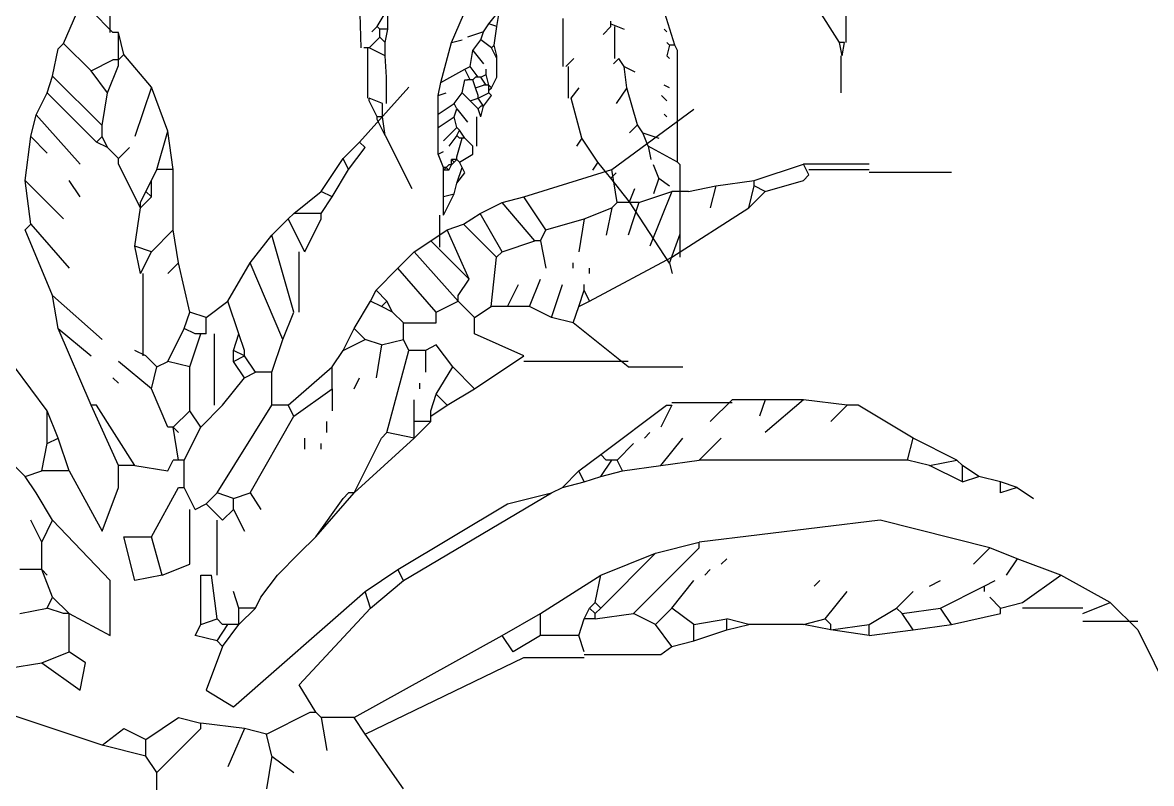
# Model space of a CAD drawing. Header units: millimetres. Extents: x 4028 to 9411, y 1490 to 4747.
# Drawn here: x 5789.9 to 5880.9, y 3754.9 to 3816.3 of the extents above; entities that cross this region are included whole.
import ezdxf

# ---------------------------------------------------------------- set-up
doc = ezdxf.new("R2010")
doc.units = ezdxf.units.MM

# ---------------------------------------------------------------- blocks, each defined once
blk = doc.blocks.new('A$C0EA44169')
at = {"linetype": 'Continuous'}
for points in [[(954.2, 2079), (954.2, 2134)], [(907.4, 2068), (924, 2106.5)], [(956.9, 2079), (935, 2101)], [(962.4, 2079), (956.9, 2079)], [(962.4, 2051.5), (962.4, 2079)], [(967.9, 2057), (962.4, 2079)], [(896.4, 2035), (901.9, 2062.5), (907.4, 2068)], [(935, 2040.5), (907.4, 2068)], [(935, 2040.5), (956.9, 2051.5)], [(951.5, 2018.5), (962.4, 2046), (962.4, 2051.5)], [(962.4, 2051.5), (956.9, 2051.5)], [(962.4, 2051.5), (967.9, 2057)], [(995.5, 2024), (967.9, 2057)], [(951.5, 2018.5), (935, 2040.5)], [(891, 2018.5), (896.4, 2035)], [(946, 1985.5), (896.4, 2035)], [(880, 1996.5), (891, 2018.5)], [(940.5, 1969), (891, 2018.5)], [(946, 1985.5), (951.5, 2018.5)], [(995.5, 2024), (979, 1974.5)], [(1012, 1980), (995.5, 2024)], [(1204.4, 1969), (1253.9, 2024)], [(874.5, 1974.5), (880, 1996.5)], [(880, 1996.5), (924, 1947)], [(1457.5, 1941.5), (1540, 2002)], [(946, 1974.5), (946, 1985.5)], [(869, 1930.5), (874.5, 1974.5)], [(874.5, 1974.5), (891, 1958)], [(940.5, 1969), (946, 1974.5)], [(951.5, 1963.5), (946, 1974.5)], [(1001, 1941.5), (1012, 1980)], [(1017.4, 1941.5), (1012, 1980)], [(951.5, 1963.5), (940.5, 1969)], [(962.4, 1952.5), (951.5, 1963.5)], [(962.4, 1952.5), (973.5, 1963.5)], [(1188, 1952.5), (1204.4, 1969)], [(1193.4, 1941.5), (1210, 1963.5), (1204.4, 1969)], [(984.5, 1903), (962.4, 1947), (962.4, 1952.5)], [(1166, 1919.5), (1188, 1952.5)], [(1193.4, 1941.5), (1188, 1952.5)], [(995.5, 1930.5), (1001, 1941.5)], [(1017.4, 1941.5), (1001, 1941.5)], [(1017.4, 1881), (1017.4, 1941.5)], [(1177, 1914), (1193.4, 1941.5)], [(1369.4, 1914), (1457.5, 1941.5)], [(1463, 1908.5), (1457.5, 1941.5)], [(1600.5, 1930.5), (1650, 1947)], [(1655.5, 1936), (1650, 1947)], [(1716, 1947), (1650, 1947)], [(1655.5, 1941.5), (1716, 1941.5)], [(1716, 1938.7), (1798.5, 1938.7)], [(874.5, 1886.5), (869, 1930.5)], [(869, 1930.5), (907.4, 1892)], [(924, 1914), (913, 1930.5)], [(990, 1919.5), (995.5, 1930.5)], [(995.5, 1914), (995.5, 1930.5)], [(1562, 1925), (1600.5, 1930.5)], [(1600.5, 1925), (1600.5, 1930.5)], [(1611.4, 1919.5), (1650, 1930.5), (1655.5, 1936)], [(984.5, 1908.5), (990, 1919.5)], [(995.5, 1914), (990, 1919.5)], [(1138.4, 1897.5), (1166, 1919.5)], [(1177, 1914), (1166, 1919.5)], [(1484.9, 1908.5), (1518, 1919.5)], [(1518, 1919.5), (1495.9, 1864.5)], [(1534.5, 1919.5), (1518, 1919.5)], [(1526.2, 1853.5), (1526.2, 1919.5)], [(1534.5, 1919.5), (1562, 1925)], [(1562, 1925), (1556.4, 1903)], [(1595, 1903), (1600.5, 1925)], [(1595, 1903), (1611.4, 1919.5)], [(1611.4, 1919.5), (1600.5, 1925)], [(984.5, 1903), (995.5, 1914)], [(984.5, 1903), (984.5, 1908.5)], [(1166, 1897.5), (1177, 1914)], [(1325.5, 1897.5), (1347.5, 1908.5)], [(1347.5, 1908.5), (1369.4, 1914)], [(1380.4, 1870), (1347.5, 1908.5)], [(1391.5, 1881), (1369.4, 1914)], [(1457.5, 1903), (1463, 1908.5)], [(1484.9, 1908.5), (1463, 1908.5)], [(1484.9, 1908.5), (1474, 1875.5)], [(979, 1864.5), (984.5, 1903)], [(1132.9, 1892), (1138.4, 1897.5)], [(1166, 1897.5), (1138.4, 1897.5)], [(1149.5, 1859), (1166, 1892), (1166, 1897.5)], [(1308.9, 1886.5), (1325.5, 1897.5)], [(1347.5, 1859), (1325.5, 1897.5)], [(1429.9, 1892), (1457.5, 1903)], [(1457.5, 1903), (1452, 1875.5)], [(1518, 1853.5), (1595, 1903)], [(896.4, 1815), (869, 1881), (874.5, 1886.5)], [(874.5, 1886.5), (913, 1842.5)], [(995.5, 1859), (1017.4, 1881)], [(1022.9, 1848), (1017.4, 1881)], [(1116.5, 1875.5), (1132.9, 1892)], [(1149.5, 1859), (1132.9, 1892)], [(1276, 1870), (1292.5, 1881)], [(1292.5, 1881), (1308.9, 1886.5)], [(1314.4, 1831.5), (1292.5, 1881)], [(1342, 1853.5), (1308.9, 1886.5)], [(1386, 1870), (1391.5, 1881)], [(1391.5, 1881), (1429.9, 1892)], [(1429.9, 1892), (1424.5, 1859)], [(1094.5, 1848), (1116.5, 1875.5)], [(1138.4, 1798.5), (1116.5, 1875.5)], [(1259.4, 1859), (1276, 1870)], [(1314.4, 1831.5), (1276, 1870)], [(1347.5, 1859), (1380.4, 1870)], [(1386, 1870), (1380.4, 1870)], [(1386, 1870), (1391.5, 1842.5)], [(984.5, 1837), (979, 1864.5)], [(995.5, 1859), (979, 1864.5)], [(984.5, 1837), (995.5, 1859)], [(1143.9, 1798.5), (1143.9, 1859)], [(1243, 1842.5), (1259.4, 1859)], [(1303.5, 1809.5), (1259.4, 1859)], [(1342, 1853.5), (1347.5, 1859)], [(1022.9, 1848), (1012, 1837)], [(1034, 1798.5), (1022.9, 1848)], [(1072.4, 1809.5), (1094.5, 1848)], [(1127.5, 1771), (1094.5, 1848)], [(1336.5, 1804), (1342, 1853.5)], [(1419, 1842.5), (1419, 1848)], [(1435.4, 1809.5), (1518, 1853.5)], [(987.2, 1754.5), (987.2, 1837)], [(1221, 1820.5), (1243, 1842.5)], [(1281.5, 1798.5), (1243, 1842.5)], [(1435.4, 1837), (1435.4, 1842.5)], [(1303.5, 1815), (1314.4, 1831.5)], [(1353, 1804), (1364, 1826)], [(1374.9, 1804), (1386, 1831.5)], [(1397, 1793), (1408, 1826)], [(1429.9, 1820.5), (1429.9, 1826)], [(901.9, 1782), (896.4, 1815)], [(896.4, 1815), (946, 1771)], [(1215.5, 1809.5), (1221, 1820.5)], [(1232, 1809.5), (1221, 1820.5)], [(1303.5, 1809.5), (1303.5, 1815)], [(1424.5, 1804), (1429.9, 1820.5)], [(1435.4, 1809.5), (1429.9, 1820.5)], [(1050.5, 1793), (1072.4, 1809.5)], [(1083.4, 1776.5), (1072.4, 1809.5)], [(1198.9, 1782), (1215.5, 1809.5)], [(1226.5, 1804), (1215.5, 1809.5)], [(1226.5, 1804), (1232, 1809.5)], [(1237.5, 1798.5), (1226.5, 1804)], [(1237.5, 1798.5), (1232, 1809.5)], [(1281.5, 1798.5), (1303.5, 1809.5)], [(1319.9, 1793), (1303.5, 1809.5)], [(1319.9, 1793), (1336.5, 1804)], [(1353, 1804), (1336.5, 1804)], [(1374.9, 1804), (1353, 1804)], [(1397, 1793), (1374.9, 1804)], [(1419, 1787.5), (1424.5, 1804)], [(1424.5, 1804), (1435.4, 1809.5)], [(1028.4, 1782), (1034, 1798.5)], [(1050.5, 1793), (1034, 1798.5)], [(1050.5, 1776.5), (1050.5, 1793)], [(1127.5, 1771), (1138.4, 1798.5)], [(1248.4, 1787.5), (1237.5, 1798.5)], [(1248.4, 1787.5), (1281.5, 1787.5), (1281.5, 1798.5)], [(1369.4, 1754.5), (1319.9, 1776.5), (1319.9, 1793)], [(1419, 1787.5), (1397, 1793)], [(935, 1705), (901.9, 1782)], [(901.9, 1782), (935, 1754.5)], [(1012, 1749), (1028.4, 1782)], [(1039.5, 1776.5), (1028.4, 1782)], [(1188, 1760), (1198.9, 1782)], [(1210, 1771), (1198.9, 1782)], [(1248.4, 1771), (1248.4, 1787.5)], [(1474, 1743.5), (1419, 1787.5)], [(1034, 1743.5), (1045, 1776.5)], [(1045, 1776.5), (1039.5, 1776.5)], [(1050.5, 1776.5), (1045, 1776.5)], [(1058.7, 1705), (1058.7, 1776.5)], [(1077.9, 1760), (1083.4, 1776.5)], [(1089, 1760), (1083.4, 1776.5)], [(1116.5, 1738), (1127.5, 1771)], [(1188, 1760), (1210, 1771)], [(1226.5, 1765.5), (1210, 1771)], [(1226.5, 1765.5), (1248.4, 1771)], [(1253.9, 1760), (1248.4, 1771)], [(990, 1754.5), (979, 1760)], [(1089, 1754.5), (1077.9, 1760)], [(1077.9, 1754.5), (1077.9, 1760)], [(1089, 1754.5), (1089, 1760)], [(1177, 1743.5), (1188, 1760)], [(1226.5, 1765.5), (1221, 1732.5)], [(1232, 1677.5), (1253.9, 1760)], [(1270.5, 1760), (1253.9, 1760)], [(1298, 1743.5), (1281.5, 1765.5), (1270.5, 1760)], [(1270.5, 1760), (1270.5, 1738)], [(995.5, 1721.5), (962.4, 1749)], [(1001, 1743.5), (990, 1754.5)], [(1001, 1743.5), (1012, 1749)], [(1034, 1743.5), (1012, 1749)], [(1077.9, 1749), (1089, 1754.5)], [(1077.9, 1749), (1077.9, 1754.5)], [(1089, 1732.5), (1077.9, 1749)], [(1100, 1738), (1089, 1754.5)], [(1319.9, 1721.5), (1369.4, 1754.5)], [(1474, 1749), (1369.4, 1749)], [(891, 1699.5), (858, 1743.5)], [(995.5, 1721.5), (1001, 1743.5)], [(1034, 1699.5), (1034, 1743.5)], [(1089, 1732.5), (1100, 1738)], [(1116.5, 1738), (1100, 1738)], [(1116.5, 1705), (1116.5, 1738)], [(1132.9, 1705), (1177, 1743.5)], [(1177, 1721.5), (1177, 1743.5)], [(1281.5, 1716), (1298, 1743.5)], [(1319.9, 1721.5), (1298, 1743.5)], [(1474, 1743.5), (1529, 1743.5)], [(962.4, 1727), (956.9, 1732.5)], [(1067, 1705), (1089, 1732.5)], [(1198.9, 1721.5), (1204.4, 1732.5)], [(1264.9, 1721.5), (1264.9, 1727)], [(1012, 1683), (995.5, 1721.5)], [(1138.4, 1694), (1177, 1721.5)], [(1177, 1721.5), (1177, 1699.5)], [(1276, 1699.5), (1281.5, 1716)], [(1292.5, 1705), (1281.5, 1716)], [(1292.5, 1705), (1319.9, 1721.5)], [(891, 1666.5), (891, 1699.5)], [(901.9, 1672), (891, 1699.5)], [(979, 1644.5), (940.5, 1705), (935, 1705)], [(962.4, 1644.5), (935, 1705)], [(1017.4, 1683), (1034, 1699.5)], [(1045, 1683), (1034, 1699.5)], [(1045, 1683), (1067, 1705)], [(1061.5, 1617), (1116.5, 1705)], [(1132.9, 1705), (1116.5, 1705)], [(1138.4, 1694), (1132.9, 1705)], [(1259.4, 1688.5), (1259.4, 1710.5)], [(1276, 1694), (1292.5, 1705)], [(1276, 1694), (1276, 1699.5)], [(1446.5, 1655.5), (1512.5, 1705), (1518, 1705)], [(1518, 1705), (1507, 1683)], [(1518, 1707.8), (1578.5, 1707.8)], [(1578.5, 1710.5), (1556.4, 1688.5)], [(1611.4, 1710.5), (1578.5, 1710.5)], [(1611.4, 1710.5), (1605.9, 1694)], [(1650, 1710.5), (1611.4, 1710.5)], [(1650, 1710.5), (1611.4, 1677.5)], [(1694, 1705), (1650, 1710.5)], [(1694, 1705), (1677.4, 1688.5)], [(1760, 1672), (1705, 1705), (1694, 1705)], [(1094.5, 1617), (1138.4, 1694)], [(1171.5, 1677.5), (1171.5, 1688.5)], [(1259.4, 1672), (1276, 1688.5)], [(1259.4, 1672), (1259.4, 1688.5)], [(1276, 1688.5), (1259.4, 1688.5)], [(1276, 1688.5), (1276, 1694)], [(1017.4, 1683), (1012, 1683)], [(1022.9, 1650), (1017.4, 1683)], [(1017.4, 1683), (1022.9, 1677.5)], [(1028.4, 1650), (1045, 1683)], [(1198.9, 1617), (1226.5, 1672), (1232, 1677.5)], [(1259.4, 1672), (1232, 1677.5)], [(1490.4, 1672), (1495.9, 1677.5)], [(885.5, 1639), (891, 1666.5)], [(891, 1666.5), (901.9, 1672)], [(913, 1639), (901.9, 1672)], [(1149.5, 1661), (1149.5, 1672)], [(1166, 1661), (1166, 1666.5)], [(1198.9, 1617), (1259.4, 1672)], [(1463, 1650), (1479.5, 1666.5)], [(1507, 1644.5), (1529, 1672)], [(1545.4, 1650), (1567.5, 1672)], [(1754.5, 1650), (1760, 1672)], [(1804, 1650), (1760, 1672)], [(1424.5, 1639), (1446.5, 1655.5)], [(1452, 1650), (1446.5, 1655.5)], [(869, 1633.5), (852.4, 1650)], [(913, 1639), (946, 1578.5), (962.4, 1622.5), (962.4, 1644.5)], [(979, 1644.5), (962.4, 1644.5)], [(979, 1644.5), (1012, 1639), (1017.4, 1650)], [(1022.9, 1650), (1017.4, 1650)], [(1028.4, 1650), (1022.9, 1650)], [(1028.4, 1622.5), (1028.4, 1650)], [(1446.5, 1633.5), (1457.5, 1650)], [(1457.5, 1650), (1452, 1650)], [(1463, 1650), (1457.5, 1650)], [(1468.5, 1639), (1463, 1650)], [(1468.5, 1639), (1507, 1644.5)], [(1507, 1644.5), (1545.4, 1650)], [(1754.5, 1650), (1545.4, 1650)], [(1776.5, 1644.5), (1754.5, 1650)], [(1776.5, 1644.5), (1804, 1650)], [(1809.5, 1628), (1776.5, 1644.5)], [(1809.5, 1644.5), (1804, 1650)], [(1809.5, 1628), (1809.5, 1644.5)], [(1826, 1633.5), (1809.5, 1644.5)], [(869, 1633.5), (885.5, 1639)], [(896.4, 1589.5), (880, 1617), (869, 1633.5)], [(913, 1639), (885.5, 1639)], [(1408, 1622.5), (1424.5, 1639)], [(1429.9, 1628), (1424.5, 1639)], [(1429.9, 1628), (1446.5, 1633.5)], [(1446.5, 1633.5), (1468.5, 1639)], [(1809.5, 1628), (1826, 1633.5)], [(1847.9, 1628), (1826, 1633.5)], [(995.5, 1573), (1022.9, 1622.5), (1028.4, 1622.5)], [(1039.5, 1600.5), (1028.4, 1622.5)], [(1397, 1617), (1408, 1622.5)], [(1408, 1622.5), (1429.9, 1628)], [(1864.5, 1622.5), (1847.9, 1628)], [(1864.5, 1622.5), (1847.9, 1617), (1847.9, 1628)], [(1864.5, 1622.5), (1881, 1611.5)], [(1050.5, 1606), (1061.5, 1617)], [(1077.9, 1611.5), (1061.5, 1617)], [(1077.9, 1611.5), (1094.5, 1617)], [(1077.9, 1600.5), (1077.9, 1611.5)], [(1094.5, 1617), (1105.5, 1600.5)], [(1160.5, 1573), (1198.9, 1617)], [(1160.5, 1573), (1188, 1611.5), (1193.4, 1617)], [(1198.9, 1617), (1193.4, 1617)], [(1243, 1540), (1353, 1606), (1397, 1617)], [(1248.4, 1529), (1397, 1617)], [(1006.5, 1534.5), (1034, 1545.5), (1034, 1600.5)], [(1039.5, 1600.5), (1050.5, 1606)], [(1067, 1589.5), (1050.5, 1606)], [(1067, 1589.5), (1077.9, 1600.5)], [(1077.9, 1600.5), (1089, 1578.5)], [(885.5, 1567.5), (874.5, 1589.5)], [(885.5, 1567.5), (896.4, 1589.5)], [(913, 1496), (954.2, 1474), (954.2, 1529), (896.4, 1589.5)], [(1061.5, 1534.5), (1061.5, 1589.5)], [(1837, 1562), (1726.9, 1589.5), (1545.4, 1567.5)], [(885.5, 1540), (885.5, 1567.5)], [(1006.5, 1534.5), (979, 1529), (967.9, 1573), (995.5, 1573)], [(1006.5, 1534.5), (995.5, 1573)], [(1143.9, 1556.5), (1160.5, 1573)], [(1143.9, 1556.5), (1160.5, 1573)], [(1479.5, 1496), (1545.4, 1562), (1545.4, 1567.5)], [(1501.5, 1556.5), (1545.4, 1567.5)], [(1122, 1534.5), (1143.9, 1556.5)], [(1446.5, 1501.5), (1501.5, 1556.5)], [(1446.5, 1534.5), (1501.5, 1556.5)], [(1837, 1562), (1820.5, 1545.5)], [(1864.5, 1551), (1837, 1562)], [(1567.5, 1545.5), (1573, 1551)], [(1864.5, 1551), (1853.4, 1534.5)], [(1908.4, 1534.5), (1864.5, 1551)], [(880, 1540), (863.5, 1540)], [(885.5, 1540), (880, 1540)], [(896.4, 1512.5), (885.5, 1540)], [(885.5, 1540), (891, 1534.5)], [(1045, 1485), (1045, 1534.5), (1056, 1534.5)], [(1061.5, 1490.5), (1056, 1534.5)], [(1105.5, 1512.5), (1122, 1534.5)], [(1105.5, 1512.5), (1122, 1534.5)], [(1210, 1518), (1243, 1540)], [(1248.4, 1529), (1243, 1540)], [(1386, 1496), (1446.5, 1534.5)], [(1440.9, 1507), (1446.5, 1534.5)], [(1550.9, 1534.5), (1556.4, 1540)], [(1870, 1507), (1908.4, 1534.5)], [(1957.9, 1507), (1908.4, 1534.5)], [(1215.5, 1501.5), (1248.4, 1529)], [(1518, 1501.5), (1540, 1529)], [(1660.9, 1523.5), (1666.4, 1529)], [(1776.5, 1523.5), (1787.4, 1529)], [(1787.4, 1501.5), (1831.5, 1523.5)], [(1831.5, 1523.5), (1842.4, 1529)], [(1831.5, 1523.5), (1831.5, 1518)], [(891, 1501.5), (896.4, 1512.5)], [(913, 1496), (896.4, 1512.5)], [(1067, 1463), (1050.5, 1419), (1077.9, 1402.5), (1210, 1518)], [(1083.4, 1501.5), (1077.9, 1518)], [(1100, 1501.5), (1105.5, 1512.5)], [(1215.5, 1501.5), (1210, 1518)], [(1435.4, 1501.5), (1440.9, 1507)], [(1446.5, 1501.5), (1440.9, 1507)], [(1671.9, 1490.5), (1694, 1518)], [(1743.5, 1501.5), (1760, 1518)], [(1847.9, 1501.5), (1837, 1512.5)], [(1847.9, 1501.5), (1870, 1507)], [(1930.5, 1496), (1957.9, 1507)], [(1985.5, 1479.5), (1957.9, 1507)], [(863.5, 1496), (891, 1501.5)], [(907.4, 1496), (891, 1501.5)], [(913, 1496), (907.4, 1496)], [(913, 1457.5), (913, 1496)], [(1083.4, 1485), (1100, 1501.5)], [(1083.4, 1485), (1083.4, 1501.5)], [(1100, 1501.5), (1083.4, 1501.5)], [(1160.5, 1397), (1143.9, 1424.5), (1215.5, 1501.5)], [(1347.5, 1474), (1386, 1496)], [(1386, 1474), (1386, 1496)], [(1429.9, 1490.5), (1435.4, 1501.5)], [(1440.9, 1496), (1435.4, 1501.5)], [(1440.9, 1496), (1446.5, 1501.5)], [(1440.9, 1490.5), (1479.5, 1496)], [(1440.9, 1490.5), (1440.9, 1496)], [(1501.5, 1485), (1479.5, 1496)], [(1501.5, 1485), (1518, 1501.5)], [(1540, 1485), (1518, 1501.5)], [(1716, 1485), (1743.5, 1501.5)], [(1749, 1496), (1743.5, 1501.5)], [(1749, 1496), (1787.4, 1501.5)], [(1760, 1479.5), (1749, 1496)], [(1798.5, 1485), (1787.4, 1501.5)], [(1798.5, 1485), (1847.9, 1496), (1847.9, 1501.5)], [(1930.5, 1501.5), (1870, 1501.5)], [(1061.5, 1468.5), (1039.5, 1474), (1045, 1485)], [(1045, 1485), (1061.5, 1490.5)], [(1067, 1485), (1061.5, 1490.5)], [(1061.5, 1468.5), (1072.4, 1485)], [(1067, 1463), (1083.4, 1485)], [(1072.4, 1485), (1067, 1485)], [(1077.9, 1485), (1072.4, 1485)], [(1083.4, 1485), (1077.9, 1485)], [(1424.5, 1474), (1429.9, 1490.5)], [(1440.9, 1490.5), (1429.9, 1490.5)], [(1518, 1463), (1501.5, 1485)], [(1540, 1485), (1573, 1490.5)], [(1540, 1468.5), (1540, 1485)], [(1573, 1479.5), (1573, 1490.5)], [(1595, 1485), (1573, 1490.5)], [(1573, 1479.5), (1595, 1485)], [(1650, 1485), (1595, 1485)], [(1650, 1485), (1671.9, 1490.5)], [(1677.4, 1479.5), (1650, 1485)], [(1677.4, 1485), (1671.9, 1490.5)], [(1677.4, 1479.5), (1716, 1485)], [(1677.4, 1479.5), (1677.4, 1485)], [(1716, 1474), (1716, 1485)], [(1760, 1479.5), (1798.5, 1485)], [(1985.5, 1487.8), (1930.5, 1487.8)], [(1198.9, 1391.5), (1347.5, 1474)], [(1386, 1474), (1358.5, 1457.5), (1347.5, 1474)], [(1424.5, 1474), (1386, 1474)], [(1429.9, 1457.5), (1424.5, 1474)], [(1540, 1468.5), (1573, 1479.5)], [(1716, 1474), (1677.4, 1479.5)], [(1716, 1474), (1760, 1479.5)], [(1985.5, 1479.5), (2018.4, 1413.5), (2018.4, 1408)], [(1067, 1463), (1061.5, 1468.5)], [(1429.9, 1454.7), (1507, 1454.7), (1518, 1463)], [(1518, 1463), (1540, 1468.5)], [(885.5, 1446.5), (913, 1457.5)], [(885.5, 1446.5), (924, 1419), (929.5, 1446.5), (913, 1457.5)], [(1210, 1375), (1369.4, 1452), (1429.9, 1452)], [(852.4, 1441), (885.5, 1446.5)], [(946, 1364), (846.9, 1397)], [(1111, 1375), (1155, 1397), (1160.5, 1397)], [(1166, 1391.5), (1160.5, 1397)], [(990, 1369.5), (1022.9, 1391.5), (1045, 1386)], [(1001, 1336.5), (1045, 1380.5), (1045, 1386)], [(1089, 1380.5), (1045, 1386)], [(1198.9, 1391.5), (1166, 1391.5)], [(1166, 1391.5), (1171.5, 1358.5)], [(1210, 1375), (1198.9, 1391.5)], [(946, 1364), (967.9, 1380.5), (990, 1369.5)], [(1089, 1380.5), (1072.4, 1342)], [(1111, 1375), (1089, 1380.5)], [(1116.5, 1353), (1111, 1375)], [(1248.4, 1320), (1210, 1375)], [(990, 1353), (946, 1364)], [(990, 1353), (990, 1369.5)], [(1001, 1336.5), (990, 1353)], [(1116.5, 1353), (1111, 1320)], [(1116.5, 1353), (1138.4, 1336.5)], [(1001, 1303.5), (1001, 1336.5)], [(676.5, 467.5), (673.7, 561), (673.7, 627), (665.4, 654.5)], [(1666.4, 478.5), (1573, 627)], [(863.5, 478.5), (913, 594)], [(1325.5, 473), (1298, 561), (1287, 572)], [(1680.2, 478.5), (1680.2, 555.5)], [(940.5, 517), (962.4, 544.5)], [(956.9, 511.5), (962.4, 544.5)], [(709.5, 511.5), (725.9, 539)], [(731.4, 506), (731.4, 539)], [(1094.5, 429), (1094.5, 528)], [(1193.4, 517), (1193.4, 522.5)], [(709.5, 511.5), (698.5, 500.5)], [(715, 506), (709.5, 511.5)], [(929.5, 500.5), (940.5, 517)], [(956.9, 511.5), (940.5, 517)], [(951.5, 473), (956.9, 511.5)], [(1193.4, 511.5), (1177, 495)], [(1193.4, 511.5), (1193.4, 517)], [(1193.4, 517), (1221, 506)], [(1201.7, 445.5), (1201.7, 511.5)], [(715, 489.5), (715, 506)], [(731.4, 506), (715, 506)], [(725.9, 478.5), (731.4, 506)], [(929.5, 500.5), (896.4, 489.5)], [(924, 484), (929.5, 500.5)], [(1308.9, 500.5), (1303.5, 506)], [(693, 467.5), (715, 489.5)], [(725.9, 478.5), (715, 489.5)], [(725.9, 451), (725.9, 478.5)], [(841.4, 396), (863.5, 478.5)], [(863.5, 478.5), (885.5, 484)], [(907.4, 462), (924, 484)], [(946, 467.5), (924, 484)], [(1314.4, 473), (1308.9, 478.5)], [(1671.9, 451), (1666.4, 478.5)], [(1677.4, 478.5), (1666.4, 478.5)], [(1671.9, 451), (1677.4, 478.5)], [(687.5, 467.5), (682, 467.5)], [(693, 467.5), (687.5, 467.5)], [(690.2, 363), (690.2, 467.5)], [(725.9, 451), (693, 467.5)], [(946, 467.5), (951.5, 473)], [(956.9, 445.5), (946, 467.5)], [(956.9, 451), (951.5, 473)], [(1314.4, 473), (1308.9, 451), (1314.4, 445.5)], [(1325.5, 473), (1314.4, 473)], [(1331, 231), (1331, 462), (1325.5, 473)], [(901.9, 429), (907.4, 462)], [(907.4, 462), (929.5, 434.5)], [(728.7, 352), (728.7, 407), (725.9, 451)], [(956.9, 445.5), (956.9, 451)], [(956.9, 423.5), (956.9, 445.5)], [(956.9, 423.5), (956.9, 445.5)], [(1100, 429), (1116.5, 445.5)], [(1210, 445.5), (1198.9, 434.5)], [(1221, 429), (1210, 445.5)], [(1669.2, 451), (1669.2, 374)], [(841.4, 396), (891, 423.5)], [(891, 423.5), (901.9, 429)], [(901.9, 401.5), (891, 423.5)], [(918.5, 407), (901.9, 429)], [(935, 412.5), (935, 423.5)], [(946, 385), (956.9, 407), (956.9, 423.5)], [(1105.5, 363), (1105.5, 429)], [(1226.5, 385), (1221, 429)], [(1221, 429), (1243, 418)], [(924, 407), (935, 412.5)], [(940.5, 390.5), (935, 412.5)], [(885.5, 374), (891, 401.5), (896.4, 401.5)], [(901.9, 401.5), (896.4, 401.5)], [(907.4, 401.5), (901.9, 401.5)], [(907.4, 401.5), (913, 407)], [(913, 385), (907.4, 401.5)], [(918.5, 407), (913, 407)], [(924, 407), (918.5, 407)], [(935, 390.5), (924, 407)], [(835.9, 368.5), (841.4, 396)], [(913, 385), (929.5, 390.5)], [(935, 390.5), (929.5, 390.5)], [(940.5, 390.5), (935, 390.5)], [(940.5, 379.5), (940.5, 390.5)], [(946, 385), (940.5, 390.5)], [(1314.4, 385), (1303.5, 390.5)], [(835.9, 368.5), (852.4, 374)], [(869, 352), (885.5, 374)], [(901.9, 357.5), (885.5, 374)], [(918.5, 368.5), (913, 385)], [(918.5, 363), (940.5, 374)], [(929.5, 346.5), (946, 368.5), (940.5, 374)], [(940.5, 379.5), (946, 385)], [(940.5, 374), (940.5, 379.5)], [(1111, 363), (1127.5, 385)], [(1226.5, 385), (1204.4, 352)], [(1248.4, 308), (1226.5, 385)], [(709.5, 324.5), (693, 357.5), (693, 363)], [(720.4, 352), (693, 363)], [(835.9, 330), (835.9, 368.5)], [(901.9, 357.5), (918.5, 363)], [(918.5, 363), (918.5, 368.5)], [(929.5, 346.5), (918.5, 363)], [(1132.9, 280.5), (1111, 363)], [(1308.9, 357.5), (1298, 368.5)], [(720.4, 324.5), (720.4, 352)], [(835.9, 330), (869, 352)], [(874.5, 341), (869, 352)], [(918.5, 341), (901.9, 357.5)], [(869, 324.5), (874.5, 341)], [(874.5, 341), (896.4, 313.5)], [(918.5, 341), (924, 346.5)], [(924, 324.5), (918.5, 341)], [(924, 324.5), (929.5, 346.5)], [(929.5, 346.5), (924, 346.5)], [(835.9, 302.5), (835.9, 330)], [(1308.9, 324.5), (1303.5, 330)], [(725.9, 286), (709.5, 319), (709.5, 324.5)], [(720.4, 324.5), (709.5, 324.5)], [(725.9, 286), (720.4, 324.5)], [(835.9, 302.5), (869, 324.5)], [(874.5, 302.5), (869, 324.5)], [(915.7, 264), (915.7, 324.5)], [(1248.4, 308), (1232, 291.5)], [(1259.4, 291.5), (1248.4, 308)], [(835.9, 247.5), (835.9, 302.5)], [(874.5, 302.5), (846.9, 275)], [(880, 297), (874.5, 302.5)], [(874.5, 286), (880, 297)], [(891, 280.5), (880, 297)], [(725.9, 286), (780.9, 176)], [(874.5, 286), (858, 264)], [(880, 280.5), (874.5, 286)], [(1270.5, 264), (1259.4, 291.5)], [(1259.4, 291.5), (1292.5, 280.5)], [(874.5, 242), (885.5, 280.5)], [(885.5, 280.5), (880, 280.5)], [(891, 280.5), (885.5, 280.5)], [(907.4, 264), (891, 280.5)], [(1132.9, 280.5), (1122, 264)], [(1166, 231), (1132.9, 280.5)], [(880, 231), (907.4, 247.5), (907.4, 264)], [(1331, 231), (1270.5, 264)], [(1270.5, 264), (1276, 236.5)], [(835.9, 247.5), (846.9, 253)], [(846.9, 220), (835.9, 247.5)], [(874.5, 236.5), (874.5, 242)], [(863.5, 225.5), (863.5, 236.5)], [(869, 231), (863.5, 236.5)], [(874.5, 236.5), (863.5, 236.5)], [(863.5, 225.5), (869, 231)], [(869, 231), (874.5, 236.5)], [(880, 231), (874.5, 236.5)], [(885.5, 220), (880, 231)], [(1166, 231), (1155, 214.5)], [(1193.4, 198), (1166, 231)], [(1314.4, 22), (1336.5, 82.5), (1336.5, 225.5), (1331, 231)], [(846.9, 214.5), (852.4, 220)], [(846.9, 214.5), (846.9, 220)], [(852.4, 220), (846.9, 220)], [(852.4, 220), (858, 225.5)], [(858, 214.5), (852.4, 220)], [(858, 214.5), (863.5, 225.5)], [(863.5, 225.5), (858, 225.5)], [(874.5, 187), (891, 209), (885.5, 220)], [(874.5, 187), (885.5, 220)], [(1292.5, 198), (1281.5, 225.5)], [(846.9, 159.5), (846.9, 214.5)], [(858, 214.5), (846.9, 214.5)], [(1193.4, 198), (1204.4, 209)], [(1232, 148.5), (1193.4, 198)], [(1292.5, 198), (1281.5, 165)], [(1292.5, 198), (1314.4, 181.5)], [(869, 165), (874.5, 187)], [(1232, 148.5), (1243, 176)], [(846.9, 121), (869, 165)], [(846.9, 159.5), (869, 165)], [(846.9, 121), (846.9, 159.5)], [(1314.4, 22), (1232, 148.5)], [(838.7, 121), (838.7, 55)], [(1314.4, 22), (1319.9, 0)]]:
    blk.add_lwpolyline(points, dxfattribs=at)

msp = doc.modelspace()

# ---------------------------------------------------------------- block references
for p, xscale, yscale, zscale in [((5790.844, 3796.034), 0.03894477858884333, 0.03894477858884333, 0.03894477858884333), ((5720.266, 3648.427), 0.08035240361941537, 0.08035240361941537, 0.08035240361941537)]:
    msp.add_blockref('A$C0EA44169', p, dxfattribs=dict(xscale=xscale, yscale=yscale, zscale=zscale))

doc.saveas('drawing.dxf')
